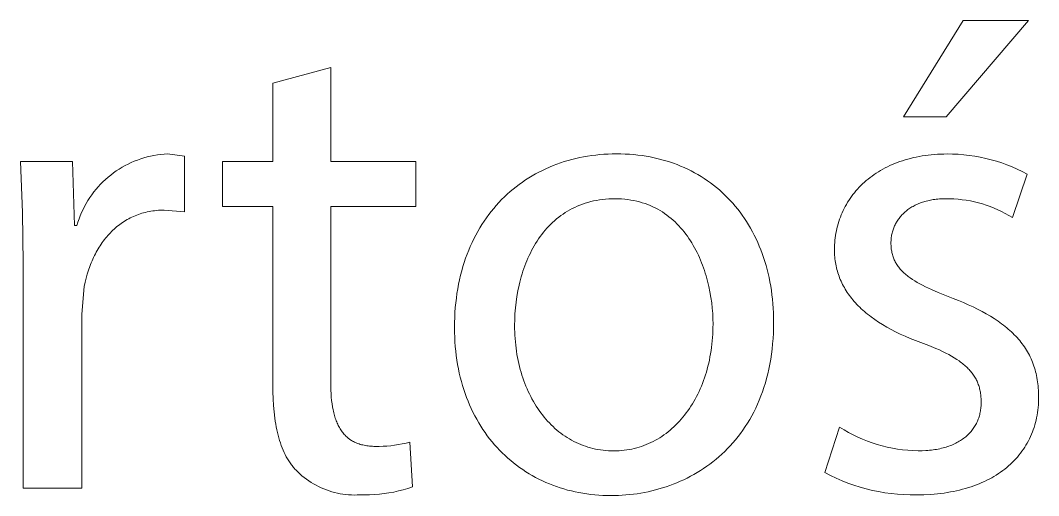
# Model space of a CAD drawing. Header units: millimetres. Extents: x -658 to 2773, y 81 to 2478.
# Drawn here: x 1888.7 to 1940.6, y 138.5 to 162.7 of the extents above; entities that cross this region are included whole.
import ezdxf

# ---------------------------------------------------------------- set-up
doc = ezdxf.new("R2010")
doc.units = ezdxf.units.MM
doc.header["$MEASUREMENT"] = 0
doc.layers.add('Domyślny', color=7, linetype='Continuous', true_color=0x000000)

msp = doc.modelspace()

# ---------------------------------------------------------------- linework, layer by layer
at = {"layer": 'Domyślny', "color": 18, "lineweight": 15, "true_color": 0x000000}
for p, q in [((1933.678, 157.767), (1936.717, 162.679)), ((1940.041, 162.679), (1935.849, 157.767)), ((1936.717, 162.679), (1940.041, 162.679)), ((1901.574, 159.492), (1904.522, 160.28)), ((1904.522, 160.28), (1904.522, 155.505)), ((1901.574, 155.505), (1901.574, 159.492)), ((1935.849, 157.767), (1933.678, 157.767)), ((1888.833, 152.913), (1888.721, 155.505)), ((1888.721, 155.505), (1891.372, 155.505)), ((1891.372, 155.505), (1891.475, 152.25)), ((1894.361, 155.444), (1894.521, 155.512)), ((1894.521, 155.512), (1894.683, 155.576)), ((1894.683, 155.576), (1894.848, 155.633)), ((1894.848, 155.633), (1895.014, 155.685)), ((1895.014, 155.685), (1895.182, 155.731)), ((1895.182, 155.731), (1895.352, 155.771)), ((1895.352, 155.771), (1895.523, 155.805)), ((1895.523, 155.805), (1895.695, 155.834)), ((1895.695, 155.834), (1895.868, 155.856)), ((1895.868, 155.856), (1896.041, 155.872)), ((1896.041, 155.872), (1896.215, 155.882)), ((1896.215, 155.882), (1897.072, 155.779)), ((1897.072, 155.779), (1897.072, 152.935)), ((1899.004, 153.209), (1899.004, 155.505)), ((1899.004, 155.505), (1901.574, 155.505)), ((1904.522, 155.505), (1908.851, 155.505)), ((1908.851, 155.505), (1908.851, 153.209)), ((1916.408, 155.493), (1916.601, 155.551)), ((1916.601, 155.551), (1916.796, 155.604)), ((1916.796, 155.604), (1916.994, 155.653)), ((1916.994, 155.653), (1917.193, 155.698)), ((1917.193, 155.698), (1917.394, 155.738)), ((1917.394, 155.738), (1917.598, 155.773)), ((1917.598, 155.773), (1917.803, 155.804)), ((1917.803, 155.804), (1918.009, 155.83)), ((1918.009, 155.83), (1918.218, 155.851)), ((1918.218, 155.851), (1918.428, 155.868)), ((1918.428, 155.868), (1918.64, 155.88)), ((1918.64, 155.88), (1918.853, 155.887)), ((1918.853, 155.887), (1919.067, 155.889)), ((1919.067, 155.889), (1919.29, 155.887)), ((1919.29, 155.887), (1919.51, 155.879)), ((1919.51, 155.879), (1919.728, 155.866)), ((1919.728, 155.866), (1919.944, 155.849)), ((1919.944, 155.849), (1920.157, 155.826)), ((1920.157, 155.826), (1920.368, 155.799)), ((1920.368, 155.799), (1920.576, 155.767)), ((1920.576, 155.767), (1920.782, 155.73)), ((1920.782, 155.73), (1920.985, 155.688)), ((1920.985, 155.688), (1921.186, 155.642)), ((1921.186, 155.642), (1921.383, 155.591)), ((1921.383, 155.591), (1921.579, 155.535)), ((1921.579, 155.535), (1921.771, 155.475)), ((1933.49, 155.496), (1933.623, 155.541)), ((1933.623, 155.541), (1933.759, 155.584)), ((1933.759, 155.584), (1933.897, 155.624)), ((1933.897, 155.624), (1934.037, 155.661)), ((1934.037, 155.661), (1934.18, 155.696)), ((1934.18, 155.696), (1934.325, 155.727)), ((1934.325, 155.727), (1934.472, 155.756)), ((1934.472, 155.756), (1934.621, 155.782)), ((1934.621, 155.782), (1934.773, 155.805)), ((1934.773, 155.805), (1934.927, 155.826)), ((1934.927, 155.826), (1935.083, 155.843)), ((1935.083, 155.843), (1935.241, 155.857)), ((1935.241, 155.857), (1935.401, 155.868)), ((1935.401, 155.868), (1935.563, 155.876)), ((1935.563, 155.876), (1935.728, 155.881)), ((1935.728, 155.881), (1935.894, 155.882)), ((1935.894, 155.882), (1936.178, 155.879)), ((1936.178, 155.879), (1936.461, 155.866)), ((1936.461, 155.866), (1936.743, 155.844)), ((1936.743, 155.844), (1937.025, 155.812)), ((1937.025, 155.812), (1937.305, 155.77)), ((1937.305, 155.77), (1937.584, 155.72)), ((1937.584, 155.72), (1937.861, 155.66)), ((1937.861, 155.66), (1938.136, 155.591)), ((1938.136, 155.591), (1938.408, 155.512)), ((1938.408, 155.512), (1938.678, 155.425)), ((1893.459, 154.918), (1893.601, 155.018)), ((1893.601, 155.018), (1893.747, 155.114)), ((1893.747, 155.114), (1893.896, 155.204)), ((1893.896, 155.204), (1894.048, 155.289)), ((1894.048, 155.289), (1894.203, 155.369)), ((1894.203, 155.369), (1894.361, 155.444)), ((1915.119, 154.961), (1915.296, 155.05)), ((1915.296, 155.05), (1915.475, 155.135)), ((1915.475, 155.135), (1915.657, 155.216)), ((1915.657, 155.216), (1915.841, 155.292)), ((1915.841, 155.292), (1916.028, 155.363)), ((1916.028, 155.363), (1916.217, 155.43)), ((1916.217, 155.43), (1916.408, 155.493)), ((1921.771, 155.475), (1921.961, 155.41)), ((1921.961, 155.41), (1922.147, 155.341)), ((1922.147, 155.341), (1922.331, 155.267)), ((1922.331, 155.267), (1922.512, 155.189)), ((1922.512, 155.189), (1922.691, 155.106)), ((1922.691, 155.106), (1922.866, 155.02)), ((1922.866, 155.02), (1923.038, 154.929)), ((1932.397, 154.977), (1932.509, 155.044)), ((1932.509, 155.044), (1932.623, 155.109)), ((1932.623, 155.109), (1932.739, 155.171)), ((1932.739, 155.171), (1932.858, 155.231)), ((1932.858, 155.231), (1932.98, 155.289)), ((1932.98, 155.289), (1933.104, 155.345)), ((1933.104, 155.345), (1933.23, 155.398)), ((1933.23, 155.398), (1933.359, 155.448)), ((1933.359, 155.448), (1933.49, 155.496)), ((1938.678, 155.425), (1938.944, 155.328)), ((1938.944, 155.328), (1939.207, 155.223)), ((1939.207, 155.223), (1939.466, 155.108)), ((1939.466, 155.108), (1939.722, 154.985)), ((1939.722, 154.985), (1939.973, 154.854)), ((1892.804, 154.345), (1892.927, 154.468)), ((1892.927, 154.468), (1893.054, 154.587)), ((1893.054, 154.587), (1893.185, 154.702)), ((1893.185, 154.702), (1893.32, 154.812)), ((1893.32, 154.812), (1893.459, 154.918)), ((1914.277, 154.451), (1914.44, 154.561)), ((1914.44, 154.561), (1914.605, 154.668)), ((1914.605, 154.668), (1914.774, 154.77)), ((1914.774, 154.77), (1914.945, 154.868)), ((1914.945, 154.868), (1915.119, 154.961)), ((1923.038, 154.929), (1923.207, 154.833)), ((1923.207, 154.833), (1923.373, 154.734)), ((1923.373, 154.734), (1923.536, 154.63)), ((1923.536, 154.63), (1923.696, 154.522)), ((1923.696, 154.522), (1923.853, 154.41)), ((1931.686, 154.446), (1931.78, 154.528)), ((1931.78, 154.528), (1931.876, 154.608)), ((1931.876, 154.608), (1931.975, 154.686)), ((1931.975, 154.686), (1932.077, 154.762)), ((1932.077, 154.762), (1932.181, 154.835)), ((1932.181, 154.835), (1932.288, 154.907)), ((1932.288, 154.907), (1932.397, 154.977)), ((1939.973, 154.854), (1939.219, 152.649)), ((1892.358, 153.81), (1892.462, 153.949)), ((1892.462, 153.949), (1892.572, 154.085)), ((1892.572, 154.085), (1892.686, 154.217)), ((1892.686, 154.217), (1892.804, 154.345)), ((1913.507, 153.834), (1913.655, 153.966)), ((1913.655, 153.966), (1913.806, 154.093)), ((1913.806, 154.093), (1913.96, 154.217)), ((1913.96, 154.217), (1914.117, 154.336)), ((1914.117, 154.336), (1914.277, 154.451)), ((1923.853, 154.41), (1924.006, 154.295)), ((1924.006, 154.295), (1924.156, 154.175)), ((1924.156, 154.175), (1924.303, 154.051)), ((1924.303, 154.051), (1924.446, 153.923)), ((1931.179, 153.914), (1931.257, 154.007)), ((1931.257, 154.007), (1931.337, 154.099)), ((1931.337, 154.099), (1931.421, 154.188)), ((1931.421, 154.188), (1931.507, 154.276)), ((1931.507, 154.276), (1931.595, 154.362)), ((1931.595, 154.362), (1931.686, 154.446)), ((1892.074, 153.371), (1892.164, 153.52)), ((1892.164, 153.52), (1892.258, 153.667)), ((1892.258, 153.667), (1892.358, 153.81)), ((1913.083, 153.415), (1913.221, 153.559)), ((1913.221, 153.559), (1913.362, 153.699)), ((1913.362, 153.699), (1913.507, 153.834)), ((1917.756, 153.457), (1917.613, 153.419)), ((1917.901, 153.491), (1917.756, 153.457)), ((1918.049, 153.52), (1917.901, 153.491)), ((1918.2, 153.546), (1918.049, 153.52)), ((1918.354, 153.567), (1918.2, 153.546)), ((1918.511, 153.583), (1918.354, 153.567)), ((1918.671, 153.595), (1918.511, 153.583)), ((1918.833, 153.602), (1918.671, 153.595)), ((1918.999, 153.604), (1918.833, 153.602)), ((1919.165, 153.602), (1918.999, 153.604)), ((1919.328, 153.594), (1919.165, 153.602)), ((1919.487, 153.581), (1919.328, 153.594)), ((1919.644, 153.564), (1919.487, 153.581)), ((1919.797, 153.541), (1919.644, 153.564)), ((1919.948, 153.514), (1919.797, 153.541)), ((1920.095, 153.482), (1919.948, 153.514)), ((1920.239, 153.446), (1920.095, 153.482)), ((1920.381, 153.405), (1920.239, 153.446)), ((1924.446, 153.923), (1924.586, 153.792)), ((1924.586, 153.792), (1924.723, 153.656)), ((1924.723, 153.656), (1924.856, 153.517)), ((1924.856, 153.517), (1924.986, 153.374)), ((1930.831, 153.423), (1930.895, 153.524)), ((1930.895, 153.524), (1930.962, 153.624)), ((1930.962, 153.624), (1931.031, 153.722)), ((1931.031, 153.722), (1931.104, 153.819)), ((1931.104, 153.819), (1931.179, 153.914)), ((1934.639, 153.429), (1934.575, 153.407)), ((1934.704, 153.45), (1934.639, 153.429)), ((1934.77, 153.47), (1934.704, 153.45)), ((1934.838, 153.489), (1934.77, 153.47)), ((1934.907, 153.506), (1934.838, 153.489)), ((1934.977, 153.522), (1934.907, 153.506)), ((1935.048, 153.537), (1934.977, 153.522)), ((1935.121, 153.55), (1935.048, 153.537)), ((1935.194, 153.562), (1935.121, 153.55)), ((1935.269, 153.573), (1935.194, 153.562)), ((1935.345, 153.583), (1935.269, 153.573)), ((1935.423, 153.591), (1935.345, 153.583)), ((1935.501, 153.597), (1935.423, 153.591)), ((1935.58, 153.602), (1935.501, 153.597)), ((1935.661, 153.606), (1935.58, 153.602)), ((1935.743, 153.608), (1935.661, 153.606)), ((1935.826, 153.609), (1935.743, 153.608)), ((1936.036, 153.607), (1935.826, 153.609)), ((1936.246, 153.597), (1936.036, 153.607)), ((1936.456, 153.581), (1936.246, 153.597)), ((1936.664, 153.558), (1936.456, 153.581)), ((1936.872, 153.528), (1936.664, 153.558)), ((1937.079, 153.491), (1936.872, 153.528)), ((1937.285, 153.448), (1937.079, 153.491)), ((1937.489, 153.397), (1937.285, 153.448)), ((1888.859, 150.319), (1888.833, 152.913)), ((1891.838, 152.904), (1891.911, 153.063)), ((1891.911, 153.063), (1891.99, 153.218)), ((1891.99, 153.218), (1892.074, 153.371)), ((1895.087, 152.913), (1894.997, 152.889)), ((1895.178, 152.934), (1895.087, 152.913)), ((1895.27, 152.953), (1895.178, 152.934)), ((1895.364, 152.97), (1895.27, 152.953)), ((1895.458, 152.985), (1895.364, 152.97)), ((1895.553, 152.997), (1895.458, 152.985)), ((1895.649, 153.008), (1895.553, 152.997)), ((1895.746, 153.016), (1895.649, 153.008)), ((1895.845, 153.022), (1895.746, 153.016)), ((1895.944, 153.025), (1895.845, 153.022)), ((1896.044, 153.026), (1895.944, 153.025)), ((1897.072, 152.935), (1896.044, 153.026)), ((1901.574, 153.209), (1899.004, 153.209)), ((1901.574, 144.139), (1901.574, 153.209)), ((1908.851, 153.209), (1904.522, 153.209)), ((1904.522, 153.209), (1904.522, 144.242)), ((1912.567, 152.799), (1912.691, 152.959)), ((1912.691, 152.959), (1912.818, 153.115)), ((1912.818, 153.115), (1912.949, 153.267)), ((1912.949, 153.267), (1913.083, 153.415)), ((1916.576, 152.972), (1916.458, 152.9)), ((1916.696, 153.041), (1916.576, 152.972)), ((1916.818, 153.106), (1916.696, 153.041)), ((1916.944, 153.168), (1916.818, 153.106)), ((1917.072, 153.226), (1916.944, 153.168)), ((1917.203, 153.28), (1917.072, 153.226)), ((1917.337, 153.33), (1917.203, 153.28)), ((1917.474, 153.376), (1917.337, 153.33)), ((1917.613, 153.419), (1917.474, 153.376)), ((1920.519, 153.36), (1920.381, 153.405)), ((1920.654, 153.31), (1920.519, 153.36)), ((1920.786, 153.257), (1920.654, 153.31)), ((1920.915, 153.199), (1920.786, 153.257)), ((1921.042, 153.138), (1920.915, 153.199)), ((1921.165, 153.073), (1921.042, 153.138)), ((1921.286, 153.004), (1921.165, 153.073)), ((1921.403, 152.931), (1921.286, 153.004)), ((1921.518, 152.855), (1921.403, 152.931)), ((1924.986, 153.374), (1925.112, 153.228)), ((1925.112, 153.228), (1925.235, 153.078)), ((1925.235, 153.078), (1925.354, 152.924)), ((1925.354, 152.924), (1925.469, 152.767)), ((1930.553, 152.894), (1930.603, 153.003)), ((1930.603, 153.003), (1930.656, 153.11)), ((1930.656, 153.11), (1930.711, 153.216)), ((1930.711, 153.216), (1930.77, 153.32)), ((1930.77, 153.32), (1930.831, 153.423)), ((1933.764, 152.942), (1933.72, 152.903)), ((1933.809, 152.98), (1933.764, 152.942)), ((1933.855, 153.017), (1933.809, 152.98)), ((1933.903, 153.053), (1933.855, 153.017)), ((1933.952, 153.088), (1933.903, 153.053)), ((1934.002, 153.123), (1933.952, 153.088)), ((1934.054, 153.156), (1934.002, 153.123)), ((1934.107, 153.188), (1934.054, 153.156)), ((1934.161, 153.219), (1934.107, 153.188)), ((1934.216, 153.249), (1934.161, 153.219)), ((1934.273, 153.278), (1934.216, 153.249)), ((1934.331, 153.306), (1934.273, 153.278)), ((1934.39, 153.333), (1934.331, 153.306)), ((1934.45, 153.359), (1934.39, 153.333)), ((1934.512, 153.384), (1934.45, 153.359)), ((1934.575, 153.407), (1934.512, 153.384)), ((1937.691, 153.34), (1937.489, 153.397)), ((1937.891, 153.276), (1937.691, 153.34)), ((1938.089, 153.206), (1937.891, 153.276)), ((1938.285, 153.129), (1938.089, 153.206)), ((1938.478, 153.045), (1938.285, 153.129)), ((1938.668, 152.956), (1938.478, 153.045)), ((1938.855, 152.86), (1938.668, 152.956)), ((1891.6, 152.25), (1891.651, 152.416)), ((1891.651, 152.416), (1891.708, 152.581)), ((1891.708, 152.581), (1891.77, 152.744)), ((1891.77, 152.744), (1891.838, 152.904)), ((1893.928, 152.4), (1893.854, 152.349)), ((1894.003, 152.449), (1893.928, 152.4)), ((1894.08, 152.497), (1894.003, 152.449)), ((1894.158, 152.542), (1894.08, 152.497)), ((1894.237, 152.586), (1894.158, 152.542)), ((1894.317, 152.627), (1894.237, 152.586)), ((1894.398, 152.667), (1894.317, 152.627)), ((1894.48, 152.705), (1894.398, 152.667)), ((1894.564, 152.741), (1894.48, 152.705)), ((1894.648, 152.775), (1894.564, 152.741)), ((1894.734, 152.806), (1894.648, 152.775)), ((1894.821, 152.836), (1894.734, 152.806)), ((1894.908, 152.864), (1894.821, 152.836)), ((1894.997, 152.889), (1894.908, 152.864)), ((1912.218, 152.295), (1912.331, 152.467)), ((1912.331, 152.467), (1912.447, 152.635)), ((1912.447, 152.635), (1912.567, 152.799)), ((1915.813, 152.397), (1915.715, 152.303)), ((1915.914, 152.489), (1915.813, 152.397)), ((1916.017, 152.577), (1915.914, 152.489)), ((1916.124, 152.663), (1916.017, 152.577)), ((1916.232, 152.745), (1916.124, 152.663)), ((1916.344, 152.824), (1916.232, 152.745)), ((1916.458, 152.9), (1916.344, 152.824)), ((1921.629, 152.775), (1921.518, 152.855)), ((1921.738, 152.692), (1921.629, 152.775)), ((1921.845, 152.606), (1921.738, 152.692)), ((1921.948, 152.516), (1921.845, 152.606)), ((1922.048, 152.424), (1921.948, 152.516)), ((1922.146, 152.328), (1922.048, 152.424)), ((1925.469, 152.767), (1925.581, 152.606)), ((1925.581, 152.606), (1925.689, 152.442)), ((1925.689, 152.442), (1925.793, 152.274)), ((1930.347, 152.332), (1930.383, 152.447)), ((1930.383, 152.447), (1930.421, 152.561)), ((1930.421, 152.561), (1930.462, 152.673)), ((1930.462, 152.673), (1930.506, 152.784)), ((1930.506, 152.784), (1930.553, 152.894)), ((1933.326, 152.422), (1933.298, 152.374)), ((1933.355, 152.47), (1933.326, 152.422)), ((1933.386, 152.516), (1933.355, 152.47)), ((1933.417, 152.562), (1933.386, 152.516)), ((1933.451, 152.608), (1933.417, 152.562)), ((1933.485, 152.652), (1933.451, 152.608)), ((1933.521, 152.696), (1933.485, 152.652)), ((1933.558, 152.739), (1933.521, 152.696)), ((1933.597, 152.781), (1933.558, 152.739)), ((1933.637, 152.823), (1933.597, 152.781)), ((1933.678, 152.863), (1933.637, 152.823)), ((1933.72, 152.903), (1933.678, 152.863)), ((1939.039, 152.757), (1938.855, 152.86)), ((1939.219, 152.649), (1939.039, 152.757)), ((1891.475, 152.25), (1891.6, 152.25)), ((1893.304, 151.876), (1893.24, 151.809)), ((1893.368, 151.941), (1893.304, 151.876)), ((1893.434, 152.005), (1893.368, 151.941)), ((1893.501, 152.066), (1893.434, 152.005)), ((1893.569, 152.126), (1893.501, 152.066)), ((1893.638, 152.185), (1893.569, 152.126)), ((1893.709, 152.241), (1893.638, 152.185)), ((1893.781, 152.296), (1893.709, 152.241)), ((1893.854, 152.349), (1893.781, 152.296)), ((1911.904, 151.756), (1912.005, 151.939)), ((1912.005, 151.939), (1912.11, 152.119)), ((1912.11, 152.119), (1912.218, 152.295)), ((1915.35, 151.897), (1915.265, 151.789)), ((1915.437, 152.002), (1915.35, 151.897)), ((1915.527, 152.105), (1915.437, 152.002)), ((1915.62, 152.205), (1915.527, 152.105)), ((1915.715, 152.303), (1915.62, 152.205)), ((1922.241, 152.23), (1922.146, 152.328)), ((1922.333, 152.129), (1922.241, 152.23)), ((1922.423, 152.026), (1922.333, 152.129)), ((1922.51, 151.919), (1922.423, 152.026)), ((1922.594, 151.811), (1922.51, 151.919)), ((1925.793, 152.274), (1925.893, 152.103)), ((1925.893, 152.103), (1925.99, 151.929)), ((1925.99, 151.929), (1926.082, 151.751)), ((1930.236, 151.862), (1930.26, 151.981)), ((1930.26, 151.981), (1930.286, 152.099)), ((1930.286, 152.099), (1930.315, 152.216)), ((1930.315, 152.216), (1930.347, 152.332)), ((1933.111, 151.914), (1933.098, 151.86)), ((1933.126, 151.967), (1933.111, 151.914)), ((1933.143, 152.02), (1933.126, 151.967)), ((1933.161, 152.072), (1933.143, 152.02)), ((1933.18, 152.124), (1933.161, 152.072)), ((1933.201, 152.175), (1933.18, 152.124)), ((1933.223, 152.226), (1933.201, 152.175)), ((1933.247, 152.276), (1933.223, 152.226)), ((1933.272, 152.325), (1933.247, 152.276)), ((1933.298, 152.374), (1933.272, 152.325)), ((1892.888, 151.375), (1892.834, 151.298)), ((1892.944, 151.451), (1892.888, 151.375)), ((1893.001, 151.526), (1892.944, 151.451)), ((1893.059, 151.599), (1893.001, 151.526)), ((1893.118, 151.671), (1893.059, 151.599)), ((1893.179, 151.741), (1893.118, 151.671)), ((1893.24, 151.809), (1893.179, 151.741)), ((1911.626, 151.182), (1911.715, 151.377)), ((1911.715, 151.377), (1911.807, 151.568)), ((1911.807, 151.568), (1911.904, 151.756)), ((1915.026, 151.45), (1914.952, 151.333)), ((1915.103, 151.565), (1915.026, 151.45)), ((1915.183, 151.678), (1915.103, 151.565)), ((1915.265, 151.789), (1915.183, 151.678)), ((1922.675, 151.7), (1922.594, 151.811)), ((1922.754, 151.586), (1922.675, 151.7)), ((1922.83, 151.471), (1922.754, 151.586)), ((1922.904, 151.354), (1922.83, 151.471)), ((1926.082, 151.751), (1926.171, 151.57)), ((1926.171, 151.57), (1926.256, 151.386)), ((1926.256, 151.386), (1926.337, 151.198)), ((1930.166, 151.254), (1930.174, 151.377)), ((1930.174, 151.377), (1930.185, 151.5)), ((1930.185, 151.5), (1930.199, 151.621)), ((1930.199, 151.621), (1930.216, 151.742)), ((1930.216, 151.742), (1930.236, 151.862)), ((1933.041, 151.472), (1933.039, 151.416)), ((1933.039, 151.416), (1933.039, 151.358)), ((1933.039, 151.358), (1933.039, 151.294)), ((1933.045, 151.529), (1933.041, 151.472)), ((1933.05, 151.585), (1933.045, 151.529)), ((1933.057, 151.641), (1933.05, 151.585)), ((1933.065, 151.696), (1933.057, 151.641)), ((1933.074, 151.752), (1933.065, 151.696)), ((1933.085, 151.806), (1933.074, 151.752)), ((1933.098, 151.86), (1933.085, 151.806)), ((1892.584, 150.887), (1892.538, 150.801)), ((1892.632, 150.972), (1892.584, 150.887)), ((1892.68, 151.056), (1892.632, 150.972)), ((1892.73, 151.138), (1892.68, 151.056)), ((1892.782, 151.218), (1892.73, 151.138)), ((1892.834, 151.298), (1892.782, 151.218)), ((1911.462, 150.781), (1911.542, 150.983)), ((1911.542, 150.983), (1911.626, 151.182)), ((1914.681, 150.842), (1914.619, 150.715)), ((1914.745, 150.968), (1914.681, 150.842)), ((1914.811, 151.091), (1914.745, 150.968)), ((1914.88, 151.213), (1914.811, 151.091)), ((1914.952, 151.333), (1914.88, 151.213)), ((1922.974, 151.234), (1922.904, 151.354)), ((1923.043, 151.113), (1922.974, 151.234)), ((1923.109, 150.99), (1923.043, 151.113)), ((1923.172, 150.865), (1923.109, 150.99)), ((1923.233, 150.739), (1923.172, 150.865)), ((1926.337, 151.198), (1926.413, 151.008)), ((1926.413, 151.008), (1926.486, 150.814)), ((1930.16, 151.004), (1930.161, 151.129)), ((1930.161, 150.911), (1930.16, 151.004)), ((1930.161, 151.129), (1930.166, 151.254)), ((1930.164, 150.819), (1930.161, 150.911)), ((1933.039, 151.294), (1933.041, 151.231)), ((1933.041, 151.231), (1933.045, 151.169)), ((1933.045, 151.169), (1933.05, 151.108)), ((1933.05, 151.108), (1933.057, 151.048)), ((1933.057, 151.048), (1933.065, 150.989)), ((1933.065, 150.989), (1933.075, 150.931)), ((1933.075, 150.931), (1933.086, 150.874)), ((1933.086, 150.874), (1933.099, 150.818)), ((1888.859, 138.884), (1888.859, 150.319)), ((1892.33, 150.349), (1892.292, 150.255)), ((1892.369, 150.442), (1892.33, 150.349)), ((1892.409, 150.534), (1892.369, 150.442)), ((1892.451, 150.624), (1892.409, 150.534)), ((1892.494, 150.713), (1892.451, 150.624)), ((1892.538, 150.801), (1892.494, 150.713)), ((1911.249, 150.151), (1911.316, 150.364)), ((1911.316, 150.364), (1911.387, 150.574)), ((1911.387, 150.574), (1911.462, 150.781)), ((1914.45, 150.322), (1914.399, 150.188)), ((1914.504, 150.455), (1914.45, 150.322)), ((1914.561, 150.586), (1914.504, 150.455)), ((1914.619, 150.715), (1914.561, 150.586)), ((1923.291, 150.611), (1923.233, 150.739)), ((1923.346, 150.482), (1923.291, 150.611)), ((1923.4, 150.351), (1923.346, 150.482)), ((1923.45, 150.22), (1923.4, 150.351)), ((1926.486, 150.814), (1926.555, 150.618)), ((1926.555, 150.618), (1926.619, 150.418)), ((1926.619, 150.418), (1926.679, 150.216)), ((1930.169, 150.727), (1930.164, 150.819)), ((1930.176, 150.636), (1930.169, 150.727)), ((1930.186, 150.545), (1930.176, 150.636)), ((1930.197, 150.454), (1930.186, 150.545)), ((1930.21, 150.364), (1930.197, 150.454)), ((1930.226, 150.275), (1930.21, 150.364)), ((1933.099, 150.818), (1933.113, 150.763)), ((1933.113, 150.763), (1933.128, 150.709)), ((1933.128, 150.709), (1933.146, 150.655)), ((1933.146, 150.655), (1933.164, 150.603)), ((1933.164, 150.603), (1933.184, 150.551)), ((1933.184, 150.551), (1933.206, 150.5)), ((1933.206, 150.5), (1933.229, 150.45)), ((1933.229, 150.45), (1933.254, 150.401)), ((1933.254, 150.401), (1933.28, 150.352)), ((1933.28, 150.352), (1933.308, 150.304)), ((1892.189, 149.965), (1892.127, 149.766)), ((1892.256, 150.16), (1892.189, 149.965)), ((1892.292, 150.255), (1892.256, 150.16)), ((1911.13, 149.712), (1911.187, 149.933)), ((1911.187, 149.933), (1911.249, 150.151)), ((1914.304, 149.916), (1914.26, 149.778)), ((1914.35, 150.053), (1914.304, 149.916)), ((1914.399, 150.188), (1914.35, 150.053)), ((1923.499, 150.087), (1923.45, 150.22)), ((1923.545, 149.954), (1923.499, 150.087)), ((1923.588, 149.819), (1923.545, 149.954)), ((1923.629, 149.684), (1923.588, 149.819)), ((1926.679, 150.216), (1926.735, 150.01)), ((1926.735, 150.01), (1926.787, 149.802)), ((1926.787, 149.802), (1926.834, 149.591)), ((1930.244, 150.186), (1930.226, 150.275)), ((1930.263, 150.098), (1930.244, 150.186)), ((1930.285, 150.01), (1930.263, 150.098)), ((1930.309, 149.923), (1930.285, 150.01)), ((1930.335, 149.836), (1930.309, 149.923)), ((1930.363, 149.75), (1930.335, 149.836)), ((1933.308, 150.304), (1933.338, 150.257)), ((1933.338, 150.257), (1933.368, 150.211)), ((1933.368, 150.211), (1933.401, 150.165)), ((1933.401, 150.165), (1933.435, 150.12)), ((1933.435, 150.12), (1933.47, 150.075)), ((1933.47, 150.075), (1933.508, 150.031)), ((1933.508, 150.031), (1933.546, 149.988)), ((1933.546, 149.988), (1933.586, 149.945)), ((1933.586, 149.945), (1933.628, 149.902)), ((1933.628, 149.902), (1933.672, 149.861)), ((1933.672, 149.861), (1933.716, 149.819)), ((1933.716, 149.819), (1933.763, 149.778)), ((1892.021, 149.354), (1891.977, 149.142)), ((1892.071, 149.562), (1892.021, 149.354)), ((1892.127, 149.766), (1892.071, 149.562)), ((1911.029, 149.259), (1911.077, 149.488)), ((1911.077, 149.488), (1911.13, 149.712)), ((1914.143, 149.357), (1914.109, 149.214)), ((1914.179, 149.498), (1914.143, 149.357)), ((1914.218, 149.639), (1914.179, 149.498)), ((1914.26, 149.778), (1914.218, 149.639)), ((1923.704, 149.412), (1923.629, 149.684)), ((1923.77, 149.137), (1923.704, 149.412)), ((1926.834, 149.591), (1926.877, 149.377)), ((1926.877, 149.377), (1926.916, 149.16)), ((1930.394, 149.665), (1930.363, 149.75)), ((1930.426, 149.58), (1930.394, 149.665)), ((1930.461, 149.495), (1930.426, 149.58)), ((1930.497, 149.412), (1930.461, 149.495)), ((1930.536, 149.329), (1930.497, 149.412)), ((1930.577, 149.246), (1930.536, 149.329)), ((1933.763, 149.778), (1933.811, 149.738)), ((1933.811, 149.738), (1933.861, 149.698)), ((1933.861, 149.698), (1933.912, 149.658)), ((1933.912, 149.658), (1933.965, 149.619)), ((1933.965, 149.619), (1934.019, 149.58)), ((1934.019, 149.58), (1934.133, 149.503)), ((1934.133, 149.503), (1934.253, 149.427)), ((1934.253, 149.427), (1934.379, 149.352)), ((1934.379, 149.352), (1934.512, 149.277)), ((1891.977, 149.142), (1891.852, 147.737)), ((1910.914, 148.553), (1910.947, 148.792)), ((1910.947, 148.792), (1910.986, 149.028)), ((1910.986, 149.028), (1911.029, 149.259)), ((1914.048, 148.927), (1913.997, 148.636)), ((1914.109, 149.214), (1914.048, 148.927)), ((1923.826, 148.862), (1923.77, 149.137)), ((1923.874, 148.586), (1923.826, 148.862)), ((1926.916, 149.16), (1926.951, 148.941)), ((1926.951, 148.941), (1926.98, 148.719)), ((1930.62, 149.164), (1930.577, 149.246)), ((1930.665, 149.083), (1930.62, 149.164)), ((1930.713, 149.002), (1930.665, 149.083)), ((1930.762, 148.922), (1930.713, 149.002)), ((1930.814, 148.842), (1930.762, 148.922)), ((1930.868, 148.763), (1930.814, 148.842)), ((1930.924, 148.685), (1930.868, 148.763)), ((1934.512, 149.277), (1934.652, 149.204)), ((1934.652, 149.204), (1934.798, 149.13)), ((1934.798, 149.13), (1935.109, 148.984)), ((1935.109, 148.984), (1935.447, 148.838)), ((1935.447, 148.838), (1936.203, 148.537)), ((1910.862, 148.065), (1910.885, 148.311)), ((1910.885, 148.311), (1910.914, 148.553)), ((1913.955, 148.344), (1913.922, 148.049)), ((1913.997, 148.636), (1913.955, 148.344)), ((1923.912, 148.311), (1923.874, 148.586)), ((1923.942, 148.037), (1923.912, 148.311)), ((1926.98, 148.719), (1927.006, 148.494)), ((1927.006, 148.494), (1927.027, 148.267)), ((1927.027, 148.267), (1927.043, 148.037)), ((1930.982, 148.608), (1930.924, 148.685)), ((1931.042, 148.531), (1930.982, 148.608)), ((1931.105, 148.455), (1931.042, 148.531)), ((1931.17, 148.379), (1931.105, 148.455)), ((1931.236, 148.304), (1931.17, 148.379)), ((1931.306, 148.23), (1931.236, 148.304)), ((1936.203, 148.537), (1936.469, 148.432)), ((1936.469, 148.432), (1936.726, 148.325)), ((1936.726, 148.325), (1936.975, 148.216)), ((1891.852, 147.737), (1891.852, 138.884)), ((1910.83, 147.563), (1910.843, 147.816)), ((1910.843, 147.816), (1910.862, 148.065)), ((1913.899, 147.753), (1913.886, 147.457)), ((1913.922, 148.049), (1913.899, 147.753)), ((1923.963, 147.765), (1923.942, 148.037)), ((1923.975, 147.496), (1923.963, 147.765)), ((1927.043, 148.037), (1927.055, 147.805)), ((1927.055, 147.805), (1927.062, 147.57)), ((1931.377, 148.156), (1931.306, 148.23)), ((1931.45, 148.083), (1931.377, 148.156)), ((1931.526, 148.011), (1931.45, 148.083)), ((1931.604, 147.94), (1931.526, 148.011)), ((1931.684, 147.869), (1931.604, 147.94)), ((1931.766, 147.799), (1931.684, 147.869)), ((1931.851, 147.73), (1931.766, 147.799)), ((1931.938, 147.661), (1931.851, 147.73)), ((1936.975, 148.216), (1937.216, 148.104)), ((1937.216, 148.104), (1937.449, 147.99)), ((1937.449, 147.99), (1937.674, 147.874)), ((1937.674, 147.874), (1937.89, 147.755)), ((1937.89, 147.755), (1938.097, 147.633)), ((1910.819, 147.047), (1910.822, 147.307)), ((1910.822, 147.307), (1910.83, 147.563)), ((1913.886, 147.457), (1913.881, 147.161)), ((1923.98, 147.23), (1923.975, 147.496)), ((1923.978, 147.055), (1923.98, 147.23)), ((1927.064, 147.333), (1927.061, 147.047)), ((1927.062, 147.57), (1927.064, 147.333)), ((1932.027, 147.593), (1931.938, 147.661)), ((1932.212, 147.46), (1932.027, 147.593)), ((1932.405, 147.329), (1932.212, 147.46)), ((1932.608, 147.202), (1932.405, 147.329)), ((1938.097, 147.633), (1938.297, 147.508)), ((1938.297, 147.508), (1938.488, 147.38)), ((1938.488, 147.38), (1938.671, 147.248)), ((1938.671, 147.248), (1938.759, 147.181)), ((1910.822, 146.803), (1910.819, 147.047)), ((1910.83, 146.561), (1910.822, 146.803)), ((1913.881, 147.161), (1913.883, 146.992)), ((1913.883, 146.992), (1913.887, 146.823)), ((1913.887, 146.823), (1913.895, 146.657)), ((1923.954, 146.54), (1923.965, 146.71)), ((1923.965, 146.71), (1923.973, 146.882)), ((1923.973, 146.882), (1923.978, 147.055)), ((1927.052, 146.767), (1927.036, 146.491)), ((1927.061, 147.047), (1927.052, 146.767)), ((1932.82, 147.078), (1932.608, 147.202)), ((1933.041, 146.956), (1932.82, 147.078)), ((1933.271, 146.838), (1933.041, 146.956)), ((1933.51, 146.724), (1933.271, 146.838)), ((1933.758, 146.612), (1933.51, 146.724)), ((1938.759, 147.181), (1938.845, 147.114)), ((1938.845, 147.114), (1938.929, 147.045)), ((1938.929, 147.045), (1939.011, 146.976)), ((1939.011, 146.976), (1939.091, 146.905)), ((1939.091, 146.905), (1939.169, 146.834)), ((1939.169, 146.834), (1939.244, 146.762)), ((1939.244, 146.762), (1939.318, 146.688)), ((1910.842, 146.323), (1910.83, 146.561)), ((1910.86, 146.087), (1910.842, 146.323)), ((1913.895, 146.657), (1913.905, 146.491)), ((1913.905, 146.491), (1913.919, 146.327)), ((1913.919, 146.327), (1913.935, 146.164)), ((1923.904, 146.04), (1923.924, 146.205)), ((1923.924, 146.205), (1923.941, 146.372)), ((1923.941, 146.372), (1923.954, 146.54)), ((1927.015, 146.221), (1926.988, 145.955)), ((1927.036, 146.491), (1927.015, 146.221)), ((1934.015, 146.504), (1933.758, 146.612)), ((1934.282, 146.399), (1934.015, 146.504)), ((1934.558, 146.298), (1934.282, 146.399)), ((1934.96, 146.144), (1934.558, 146.298)), ((1939.318, 146.688), (1939.389, 146.614)), ((1939.389, 146.614), (1939.459, 146.539)), ((1939.459, 146.539), (1939.526, 146.463)), ((1939.526, 146.463), (1939.591, 146.386)), ((1939.591, 146.386), (1939.654, 146.308)), ((1939.654, 146.308), (1939.715, 146.228)), ((1939.715, 146.228), (1939.774, 146.148)), ((1910.882, 145.854), (1910.86, 146.087)), ((1910.909, 145.625), (1910.882, 145.854)), ((1913.935, 146.164), (1913.954, 146.003)), ((1913.954, 146.003), (1913.977, 145.844)), ((1913.977, 145.844), (1914.002, 145.686)), ((1914.002, 145.686), (1914.029, 145.53)), ((1923.826, 145.556), (1923.855, 145.716)), ((1923.855, 145.716), (1923.881, 145.877)), ((1923.881, 145.877), (1923.904, 146.04)), ((1926.955, 145.695), (1926.917, 145.439)), ((1926.988, 145.955), (1926.955, 145.695)), ((1935.33, 145.99), (1934.96, 146.144)), ((1935.503, 145.912), (1935.33, 145.99)), ((1935.669, 145.834), (1935.503, 145.912)), ((1935.827, 145.756), (1935.669, 145.834)), ((1935.978, 145.677), (1935.827, 145.756)), ((1936.121, 145.597), (1935.978, 145.677)), ((1939.774, 146.148), (1939.83, 146.067)), ((1939.83, 146.067), (1939.885, 145.984)), ((1939.885, 145.984), (1939.937, 145.901)), ((1939.937, 145.901), (1939.988, 145.816)), ((1939.988, 145.816), (1940.036, 145.73)), ((1940.036, 145.73), (1940.082, 145.643)), ((1910.941, 145.398), (1910.909, 145.625)), ((1910.977, 145.175), (1910.941, 145.398)), ((1911.019, 144.954), (1910.977, 145.175)), ((1914.029, 145.53), (1914.06, 145.376)), ((1914.06, 145.376), (1914.093, 145.223)), ((1914.093, 145.223), (1914.13, 145.072)), ((1923.723, 145.089), (1923.76, 145.243)), ((1923.76, 145.243), (1923.795, 145.399)), ((1923.795, 145.399), (1923.826, 145.556)), ((1926.873, 145.189), (1926.824, 144.943)), ((1926.917, 145.439), (1926.873, 145.189)), ((1936.258, 145.516), (1936.121, 145.597)), ((1936.387, 145.434), (1936.258, 145.516)), ((1936.509, 145.351), (1936.387, 145.434)), ((1936.568, 145.309), (1936.509, 145.351)), ((1936.624, 145.266), (1936.568, 145.309)), ((1936.679, 145.224), (1936.624, 145.266)), ((1936.733, 145.181), (1936.679, 145.224)), ((1936.785, 145.137), (1936.733, 145.181)), ((1936.835, 145.093), (1936.785, 145.137)), ((1940.082, 145.643), (1940.126, 145.555)), ((1940.126, 145.555), (1940.167, 145.466)), ((1940.167, 145.466), (1940.207, 145.375)), ((1940.207, 145.375), (1940.245, 145.284)), ((1940.245, 145.284), (1940.28, 145.191)), ((1940.28, 145.191), (1940.313, 145.096)), ((1911.064, 144.737), (1911.019, 144.954)), ((1911.115, 144.523), (1911.064, 144.737)), ((1914.13, 145.072), (1914.168, 144.923)), ((1914.168, 144.923), (1914.21, 144.776)), ((1914.21, 144.776), (1914.254, 144.631)), ((1914.254, 144.631), (1914.301, 144.488)), ((1923.548, 144.495), (1923.595, 144.641)), ((1923.595, 144.641), (1923.641, 144.788)), ((1923.641, 144.788), (1923.683, 144.938)), ((1923.683, 144.938), (1923.723, 145.089)), ((1926.769, 144.702), (1926.709, 144.467)), ((1926.824, 144.943), (1926.769, 144.702)), ((1936.883, 145.049), (1936.835, 145.093)), ((1936.93, 145.004), (1936.883, 145.049)), ((1936.975, 144.959), (1936.93, 145.004)), ((1937.018, 144.913), (1936.975, 144.959)), ((1937.06, 144.867), (1937.018, 144.913)), ((1937.1, 144.82), (1937.06, 144.867)), ((1937.139, 144.773), (1937.1, 144.82)), ((1937.176, 144.725), (1937.139, 144.773)), ((1937.212, 144.677), (1937.176, 144.725)), ((1937.246, 144.628), (1937.212, 144.677)), ((1937.278, 144.579), (1937.246, 144.628)), ((1940.313, 145.096), (1940.344, 145.001)), ((1940.344, 145.001), (1940.373, 144.904)), ((1940.373, 144.904), (1940.4, 144.806)), ((1940.4, 144.806), (1940.425, 144.707)), ((1940.425, 144.707), (1940.448, 144.606)), ((1901.578, 143.778), (1901.574, 144.139)), ((1904.522, 144.242), (1904.523, 144.051)), ((1911.17, 144.312), (1911.115, 144.523)), ((1911.229, 144.104), (1911.17, 144.312)), ((1911.292, 143.899), (1911.229, 144.104)), ((1914.301, 144.488), (1914.35, 144.347)), ((1914.35, 144.347), (1914.402, 144.208)), ((1914.402, 144.208), (1914.456, 144.071)), ((1923.388, 144.073), (1923.444, 144.211)), ((1923.444, 144.211), (1923.497, 144.352)), ((1923.497, 144.352), (1923.548, 144.495)), ((1926.644, 144.236), (1926.574, 144.01)), ((1926.709, 144.467), (1926.644, 144.236)), ((1937.309, 144.529), (1937.278, 144.579)), ((1937.339, 144.478), (1937.309, 144.529)), ((1937.367, 144.427), (1937.339, 144.478)), ((1937.393, 144.375), (1937.367, 144.427)), ((1937.418, 144.323), (1937.393, 144.375)), ((1937.442, 144.27), (1937.418, 144.323)), ((1937.464, 144.216), (1937.442, 144.27)), ((1937.485, 144.161), (1937.464, 144.216)), ((1937.504, 144.106), (1937.485, 144.161)), ((1937.522, 144.05), (1937.504, 144.106)), ((1940.448, 144.606), (1940.468, 144.504)), ((1940.468, 144.504), (1940.486, 144.4)), ((1940.486, 144.4), (1940.503, 144.296)), ((1940.503, 144.296), (1940.517, 144.189)), ((1940.517, 144.189), (1940.528, 144.082)), ((1901.59, 143.428), (1901.578, 143.778)), ((1904.523, 144.051), (1904.529, 143.866)), ((1904.529, 143.866), (1904.538, 143.687)), ((1904.538, 143.687), (1904.55, 143.512)), ((1911.36, 143.698), (1911.292, 143.899)), ((1911.432, 143.5), (1911.36, 143.698)), ((1914.456, 144.071), (1914.513, 143.936)), ((1914.513, 143.936), (1914.572, 143.803)), ((1914.572, 143.803), (1914.634, 143.673)), ((1914.634, 143.673), (1914.698, 143.544)), ((1923.141, 143.541), (1923.206, 143.67)), ((1923.206, 143.67), (1923.27, 143.802)), ((1923.27, 143.802), (1923.33, 143.936)), ((1923.33, 143.936), (1923.388, 144.073)), ((1926.499, 143.788), (1926.42, 143.572)), ((1926.574, 144.01), (1926.499, 143.788)), ((1937.538, 143.993), (1937.522, 144.05)), ((1937.553, 143.936), (1937.538, 143.993)), ((1937.567, 143.877), (1937.553, 143.936)), ((1937.579, 143.818), (1937.567, 143.877)), ((1937.59, 143.758), (1937.579, 143.818)), ((1937.6, 143.697), (1937.59, 143.758)), ((1937.608, 143.636), (1937.6, 143.697)), ((1937.615, 143.573), (1937.608, 143.636)), ((1940.528, 144.082), (1940.538, 143.973)), ((1940.538, 143.973), (1940.546, 143.862)), ((1940.546, 143.862), (1940.551, 143.75)), ((1940.551, 143.75), (1940.554, 143.637)), ((1940.554, 143.637), (1940.555, 143.522)), ((1901.609, 143.09), (1901.59, 143.428)), ((1901.637, 142.763), (1901.609, 143.09)), ((1904.55, 143.512), (1904.567, 143.343)), ((1904.567, 143.343), (1904.587, 143.18)), ((1904.587, 143.18), (1904.612, 143.021)), ((1911.509, 143.305), (1911.432, 143.5)), ((1911.589, 143.114), (1911.509, 143.305)), ((1911.674, 142.926), (1911.589, 143.114)), ((1914.698, 143.544), (1914.765, 143.419)), ((1914.765, 143.419), (1914.834, 143.295)), ((1914.834, 143.295), (1914.905, 143.174)), ((1914.905, 143.174), (1914.979, 143.055)), ((1922.856, 143.049), (1922.93, 143.168)), ((1922.93, 143.168), (1923.003, 143.29)), ((1923.003, 143.29), (1923.073, 143.414)), ((1923.073, 143.414), (1923.141, 143.541)), ((1926.247, 143.153), (1926.153, 142.951)), ((1926.336, 143.36), (1926.247, 143.153)), ((1926.42, 143.572), (1926.336, 143.36)), ((1937.621, 143.51), (1937.615, 143.573)), ((1937.625, 143.446), (1937.621, 143.51)), ((1937.624, 143.057), (1937.628, 143.12)), ((1937.628, 143.381), (1937.625, 143.446)), ((1937.63, 143.315), (1937.628, 143.381)), ((1937.628, 143.12), (1937.63, 143.184)), ((1937.631, 143.248), (1937.63, 143.315)), ((1937.63, 143.184), (1937.631, 143.248)), ((1940.54, 143.116), (1940.529, 142.984)), ((1940.549, 143.25), (1940.54, 143.116)), ((1940.554, 143.385), (1940.549, 143.25)), ((1940.555, 143.522), (1940.554, 143.385)), ((1901.674, 142.448), (1901.637, 142.763)), ((1904.612, 143.021), (1904.641, 142.869)), ((1904.641, 142.869), (1904.657, 142.795)), ((1904.657, 142.795), (1904.673, 142.722)), ((1904.673, 142.722), (1904.691, 142.651)), ((1904.691, 142.651), (1904.711, 142.581)), ((1904.711, 142.581), (1904.731, 142.512)), ((1911.762, 142.742), (1911.674, 142.926)), ((1911.855, 142.561), (1911.762, 142.742)), ((1911.951, 142.384), (1911.855, 142.561)), ((1914.979, 143.055), (1915.055, 142.939)), ((1915.055, 142.939), (1915.133, 142.826)), ((1915.133, 142.826), (1915.214, 142.715)), ((1915.214, 142.715), (1915.296, 142.606)), ((1915.296, 142.606), (1915.381, 142.5)), ((1922.449, 142.492), (1922.534, 142.598)), ((1922.534, 142.598), (1922.618, 142.706)), ((1922.618, 142.706), (1922.699, 142.818)), ((1922.699, 142.818), (1922.779, 142.932)), ((1922.779, 142.932), (1922.856, 143.049)), ((1925.953, 142.561), (1925.847, 142.373)), ((1926.055, 142.754), (1925.953, 142.561)), ((1926.153, 142.951), (1926.055, 142.754)), ((1937.522, 142.511), (1937.539, 142.569)), ((1937.539, 142.569), (1937.555, 142.628)), ((1937.555, 142.628), (1937.57, 142.688)), ((1937.57, 142.688), (1937.582, 142.748)), ((1937.582, 142.748), (1937.594, 142.809)), ((1937.594, 142.809), (1937.604, 142.87)), ((1937.604, 142.87), (1937.612, 142.932)), ((1937.612, 142.932), (1937.619, 142.994)), ((1937.619, 142.994), (1937.624, 143.057)), ((1940.475, 142.595), (1940.45, 142.468)), ((1940.496, 142.723), (1940.475, 142.595)), ((1940.514, 142.853), (1940.496, 142.723)), ((1940.529, 142.984), (1940.514, 142.853)), ((1901.696, 142.295), (1901.674, 142.448)), ((1901.72, 142.145), (1901.696, 142.295)), ((1901.746, 141.998), (1901.72, 142.145)), ((1904.731, 142.512), (1904.752, 142.445)), ((1904.752, 142.445), (1904.775, 142.379)), ((1904.775, 142.379), (1904.798, 142.315)), ((1904.798, 142.315), (1904.823, 142.252)), ((1904.823, 142.252), (1904.849, 142.191)), ((1904.849, 142.191), (1904.876, 142.131)), ((1904.876, 142.131), (1904.904, 142.073)), ((1904.904, 142.073), (1904.933, 142.016)), ((1912.052, 142.21), (1911.951, 142.384)), ((1912.156, 142.039), (1912.052, 142.21)), ((1912.263, 141.873), (1912.156, 142.039)), ((1915.381, 142.5), (1915.468, 142.397)), ((1915.468, 142.397), (1915.557, 142.297)), ((1915.557, 142.297), (1915.648, 142.2)), ((1915.648, 142.2), (1915.741, 142.105)), ((1915.741, 142.105), (1915.836, 142.013)), ((1921.99, 142.004), (1922.086, 142.096)), ((1922.086, 142.096), (1922.18, 142.191)), ((1922.18, 142.191), (1922.271, 142.288)), ((1922.271, 142.288), (1922.361, 142.388)), ((1922.361, 142.388), (1922.449, 142.492)), ((1925.737, 142.19), (1925.622, 142.012)), ((1925.847, 142.373), (1925.737, 142.19)), ((1937.294, 142.016), (1937.326, 142.068)), ((1937.326, 142.068), (1937.356, 142.121)), ((1937.356, 142.121), (1937.384, 142.174)), ((1937.384, 142.174), (1937.411, 142.229)), ((1937.411, 142.229), (1937.436, 142.284)), ((1937.436, 142.284), (1937.46, 142.34)), ((1937.46, 142.34), (1937.482, 142.396)), ((1937.482, 142.396), (1937.503, 142.453)), ((1937.503, 142.453), (1937.522, 142.511)), ((1940.358, 142.097), (1940.321, 141.976)), ((1940.392, 142.219), (1940.358, 142.097)), ((1940.423, 142.343), (1940.392, 142.219)), ((1940.45, 142.468), (1940.423, 142.343)), ((1901.775, 141.854), (1901.746, 141.998)), ((1901.806, 141.713), (1901.775, 141.854)), ((1901.84, 141.576), (1901.806, 141.713)), ((1901.876, 141.441), (1901.84, 141.576)), ((1904.933, 142.016), (1904.964, 141.96)), ((1904.964, 141.96), (1904.996, 141.906)), ((1904.996, 141.906), (1905.029, 141.854)), ((1905.029, 141.854), (1905.063, 141.803)), ((1905.063, 141.803), (1905.098, 141.754)), ((1905.098, 141.754), (1905.135, 141.706)), ((1905.135, 141.706), (1905.173, 141.659)), ((1905.173, 141.659), (1905.212, 141.615)), ((1905.212, 141.615), (1905.253, 141.571)), ((1905.253, 141.571), (1905.294, 141.53)), ((1905.294, 141.53), (1905.338, 141.489)), ((1912.375, 141.709), (1912.263, 141.873)), ((1912.49, 141.55), (1912.375, 141.709)), ((1912.609, 141.394), (1912.49, 141.55)), ((1915.836, 142.013), (1915.933, 141.924)), ((1915.933, 141.924), (1916.032, 141.838)), ((1916.032, 141.838), (1916.134, 141.755)), ((1916.134, 141.755), (1916.237, 141.675)), ((1916.237, 141.675), (1916.341, 141.599)), ((1916.341, 141.599), (1916.448, 141.525)), ((1916.448, 141.525), (1916.557, 141.454)), ((1921.269, 141.448), (1921.377, 141.518)), ((1921.377, 141.518), (1921.484, 141.591)), ((1921.484, 141.591), (1921.589, 141.668)), ((1921.589, 141.668), (1921.692, 141.747)), ((1921.692, 141.747), (1921.793, 141.83)), ((1921.793, 141.83), (1921.892, 141.916)), ((1921.892, 141.916), (1921.99, 142.004)), ((1925.382, 141.669), (1925.257, 141.504)), ((1925.504, 141.838), (1925.382, 141.669)), ((1925.622, 142.012), (1925.504, 141.838)), ((1929.669, 139.672), (1930.423, 141.98)), ((1930.423, 141.98), (1930.648, 141.843)), ((1930.648, 141.843), (1930.879, 141.714)), ((1930.879, 141.714), (1931.114, 141.593)), ((1931.114, 141.593), (1931.352, 141.48)), ((1936.844, 141.5), (1936.893, 141.542)), ((1936.893, 141.542), (1936.94, 141.585)), ((1936.94, 141.585), (1936.986, 141.63)), ((1936.986, 141.63), (1937.03, 141.675)), ((1937.03, 141.675), (1937.072, 141.721)), ((1937.072, 141.721), (1937.113, 141.768)), ((1937.113, 141.768), (1937.153, 141.816)), ((1937.153, 141.816), (1937.19, 141.865)), ((1937.19, 141.865), (1937.227, 141.914)), ((1937.227, 141.914), (1937.261, 141.965)), ((1937.261, 141.965), (1937.294, 142.016)), ((1940.14, 141.51), (1940.087, 141.397)), ((1940.19, 141.624), (1940.14, 141.51)), ((1940.237, 141.74), (1940.19, 141.624)), ((1940.28, 141.857), (1940.237, 141.74)), ((1940.321, 141.976), (1940.28, 141.857)), ((1901.914, 141.309), (1901.876, 141.441)), ((1901.956, 141.181), (1901.914, 141.309)), ((1901.999, 141.056), (1901.956, 141.181)), ((1902.046, 140.934), (1901.999, 141.056)), ((1905.338, 141.489), (1905.382, 141.451)), ((1905.382, 141.451), (1905.405, 141.432)), ((1905.405, 141.432), (1905.428, 141.414)), ((1905.428, 141.414), (1905.451, 141.396)), ((1905.451, 141.396), (1905.475, 141.378)), ((1905.475, 141.378), (1905.499, 141.361)), ((1905.499, 141.361), (1905.524, 141.344)), ((1905.524, 141.344), (1905.548, 141.328)), ((1905.548, 141.328), (1905.573, 141.312)), ((1905.573, 141.312), (1905.625, 141.281)), ((1905.625, 141.281), (1905.677, 141.252)), ((1905.677, 141.252), (1905.731, 141.225)), ((1905.731, 141.225), (1905.787, 141.199)), ((1905.787, 141.199), (1905.844, 141.174)), ((1905.844, 141.174), (1905.902, 141.152)), ((1905.902, 141.152), (1905.962, 141.131)), ((1905.962, 141.131), (1906.023, 141.111)), ((1906.023, 141.111), (1906.085, 141.094)), ((1906.085, 141.094), (1906.149, 141.078)), ((1906.149, 141.078), (1906.215, 141.063)), ((1906.215, 141.063), (1906.282, 141.05)), ((1906.282, 141.05), (1906.351, 141.039)), ((1906.351, 141.039), (1906.421, 141.03)), ((1906.421, 141.03), (1906.493, 141.022)), ((1906.493, 141.022), (1906.566, 141.016)), ((1906.566, 141.016), (1906.641, 141.012)), ((1906.641, 141.012), (1906.717, 141.009)), ((1906.717, 141.009), (1906.795, 141.009)), ((1906.795, 141.009), (1906.991, 141.008)), ((1906.991, 141.008), (1907.188, 141.013)), ((1907.188, 141.013), (1907.384, 141.025)), ((1907.384, 141.025), (1907.579, 141.043)), ((1907.579, 141.043), (1907.774, 141.067)), ((1907.774, 141.067), (1907.968, 141.098)), ((1907.968, 141.098), (1908.161, 141.134)), ((1908.161, 141.134), (1908.353, 141.177)), ((1908.353, 141.177), (1908.543, 141.226)), ((1908.543, 141.226), (1908.68, 138.952)), ((1912.731, 141.242), (1912.609, 141.394)), ((1912.857, 141.094), (1912.731, 141.242)), ((1912.986, 140.949), (1912.857, 141.094)), ((1916.557, 141.454), (1916.667, 141.387)), ((1916.667, 141.387), (1916.779, 141.323)), ((1916.779, 141.323), (1916.893, 141.263)), ((1916.893, 141.263), (1917.009, 141.205)), ((1917.009, 141.205), (1917.126, 141.151)), ((1917.126, 141.151), (1917.245, 141.101)), ((1917.245, 141.101), (1917.366, 141.054)), ((1917.366, 141.054), (1917.488, 141.01)), ((1917.488, 141.01), (1917.612, 140.97)), ((1920.222, 140.968), (1920.344, 141.007)), ((1920.344, 141.007), (1920.465, 141.05)), ((1920.465, 141.05), (1920.585, 141.097)), ((1920.585, 141.097), (1920.702, 141.147)), ((1920.702, 141.147), (1920.819, 141.2)), ((1920.819, 141.2), (1920.934, 141.257)), ((1920.934, 141.257), (1921.047, 141.317)), ((1921.047, 141.317), (1921.159, 141.381)), ((1921.159, 141.381), (1921.269, 141.448)), ((1924.859, 141.038), (1924.72, 140.892)), ((1924.995, 141.189), (1924.859, 141.038)), ((1925.128, 141.344), (1924.995, 141.189)), ((1925.257, 141.504), (1925.128, 141.344)), ((1931.352, 141.48), (1931.594, 141.375)), ((1931.594, 141.375), (1931.84, 141.278)), ((1931.84, 141.278), (1932.089, 141.189)), ((1932.089, 141.189), (1932.34, 141.109)), ((1932.34, 141.109), (1932.595, 141.037)), ((1932.595, 141.037), (1932.851, 140.974)), ((1935.843, 140.973), (1935.918, 140.997)), ((1935.918, 140.997), (1935.991, 141.022)), ((1935.991, 141.022), (1936.062, 141.049)), ((1936.062, 141.049), (1936.132, 141.076)), ((1936.132, 141.076), (1936.2, 141.105)), ((1936.2, 141.105), (1936.267, 141.136)), ((1936.267, 141.136), (1936.332, 141.167)), ((1936.332, 141.167), (1936.395, 141.199)), ((1936.395, 141.199), (1936.457, 141.233)), ((1936.457, 141.233), (1936.517, 141.268)), ((1936.517, 141.268), (1936.576, 141.304)), ((1936.576, 141.304), (1936.633, 141.341)), ((1936.633, 141.341), (1936.688, 141.379)), ((1936.688, 141.379), (1936.742, 141.418)), ((1936.742, 141.418), (1936.794, 141.459)), ((1936.794, 141.459), (1936.844, 141.5)), ((1939.91, 141.071), (1939.845, 140.965)), ((1939.972, 141.178), (1939.91, 141.071)), ((1940.031, 141.287), (1939.972, 141.178)), ((1940.087, 141.397), (1940.031, 141.287)), ((1902.095, 140.815), (1902.046, 140.934)), ((1902.146, 140.699), (1902.095, 140.815)), ((1902.201, 140.587), (1902.146, 140.699)), ((1902.258, 140.478), (1902.201, 140.587)), ((1902.318, 140.372), (1902.258, 140.478)), ((1913.118, 140.808), (1912.986, 140.949)), ((1913.254, 140.672), (1913.118, 140.808)), ((1913.393, 140.538), (1913.254, 140.672)), ((1913.535, 140.409), (1913.393, 140.538)), ((1917.612, 140.97), (1917.737, 140.934)), ((1917.737, 140.934), (1917.864, 140.901)), ((1917.864, 140.901), (1917.992, 140.872)), ((1917.992, 140.872), (1918.122, 140.847)), ((1918.122, 140.847), (1918.253, 140.825)), ((1918.253, 140.825), (1918.386, 140.807)), ((1918.386, 140.807), (1918.52, 140.794)), ((1918.52, 140.794), (1918.655, 140.784)), ((1918.655, 140.784), (1918.792, 140.778)), ((1918.792, 140.778), (1918.93, 140.776)), ((1918.93, 140.776), (1919.065, 140.778)), ((1919.065, 140.778), (1919.198, 140.783)), ((1919.198, 140.783), (1919.33, 140.793)), ((1919.33, 140.793), (1919.461, 140.807)), ((1919.461, 140.807), (1919.591, 140.824)), ((1919.591, 140.824), (1919.72, 140.846)), ((1919.72, 140.846), (1919.848, 140.871)), ((1919.848, 140.871), (1919.974, 140.899)), ((1919.974, 140.899), (1920.099, 140.932)), ((1920.099, 140.932), (1920.222, 140.968)), ((1924.284, 140.48), (1924.133, 140.352)), ((1924.432, 140.613), (1924.284, 140.48)), ((1924.578, 140.75), (1924.432, 140.613)), ((1924.72, 140.892), (1924.578, 140.75)), ((1932.851, 140.974), (1933.109, 140.92)), ((1933.109, 140.92), (1933.37, 140.874)), ((1933.37, 140.874), (1933.631, 140.838)), ((1933.631, 140.838), (1933.894, 140.81)), ((1933.894, 140.81), (1934.157, 140.79)), ((1934.157, 140.79), (1934.421, 140.78)), ((1934.421, 140.78), (1934.622, 140.783)), ((1934.622, 140.783), (1934.816, 140.793)), ((1934.816, 140.793), (1934.911, 140.8)), ((1934.911, 140.8), (1935.004, 140.808)), ((1935.004, 140.808), (1935.096, 140.818)), ((1935.096, 140.818), (1935.185, 140.83)), ((1935.185, 140.83), (1935.273, 140.843)), ((1935.273, 140.843), (1935.36, 140.857)), ((1935.36, 140.857), (1935.444, 140.873)), ((1935.444, 140.873), (1935.527, 140.89)), ((1935.527, 140.89), (1935.609, 140.909)), ((1935.609, 140.909), (1935.688, 140.929)), ((1935.688, 140.929), (1935.766, 140.95)), ((1935.766, 140.95), (1935.843, 140.973)), ((1939.554, 140.563), (1939.474, 140.467)), ((1939.631, 140.661), (1939.554, 140.563)), ((1939.705, 140.76), (1939.631, 140.661)), ((1939.777, 140.862), (1939.705, 140.76)), ((1939.845, 140.965), (1939.777, 140.862)), ((1902.349, 140.321), (1902.318, 140.372)), ((1902.381, 140.27), (1902.349, 140.321)), ((1902.413, 140.22), (1902.381, 140.27)), ((1902.447, 140.171), (1902.413, 140.22)), ((1902.481, 140.123), (1902.447, 140.171)), ((1902.515, 140.075), (1902.481, 140.123)), ((1902.551, 140.029), (1902.515, 140.075)), ((1902.587, 139.983), (1902.551, 140.029)), ((1902.624, 139.938), (1902.587, 139.983)), ((1913.681, 140.284), (1913.535, 140.409)), ((1913.829, 140.163), (1913.681, 140.284)), ((1913.981, 140.046), (1913.829, 140.163)), ((1914.135, 139.933), (1913.981, 140.046)), ((1923.663, 139.994), (1923.502, 139.884)), ((1923.822, 140.109), (1923.663, 139.994)), ((1923.979, 140.228), (1923.822, 140.109)), ((1924.133, 140.352), (1923.979, 140.228)), ((1939.028, 140.018), (1938.93, 139.935)), ((1939.123, 140.104), (1939.028, 140.018)), ((1939.215, 140.192), (1939.123, 140.104)), ((1939.304, 140.281), (1939.215, 140.192)), ((1939.391, 140.373), (1939.304, 140.281)), ((1939.474, 140.467), (1939.391, 140.373)), ((1902.662, 139.894), (1902.624, 139.938)), ((1902.7, 139.851), (1902.662, 139.894)), ((1902.739, 139.809), (1902.7, 139.851)), ((1902.842, 139.707), (1902.739, 139.809)), ((1902.948, 139.608), (1902.842, 139.707)), ((1903.057, 139.513), (1902.948, 139.608)), ((1903.169, 139.422), (1903.057, 139.513)), ((1914.292, 139.823), (1914.135, 139.933)), ((1914.452, 139.718), (1914.292, 139.823)), ((1914.615, 139.617), (1914.452, 139.718)), ((1914.781, 139.521), (1914.615, 139.617)), ((1914.949, 139.428), (1914.781, 139.521)), ((1922.834, 139.485), (1922.662, 139.397)), ((1923.004, 139.578), (1922.834, 139.485)), ((1923.172, 139.676), (1923.004, 139.578)), ((1923.338, 139.777), (1923.172, 139.676)), ((1923.502, 139.884), (1923.338, 139.777)), ((1929.957, 139.524), (1929.669, 139.672)), ((1930.249, 139.385), (1929.957, 139.524)), ((1938.283, 139.48), (1938.165, 139.412)), ((1938.398, 139.55), (1938.283, 139.48)), ((1938.51, 139.622), (1938.398, 139.55)), ((1938.619, 139.697), (1938.51, 139.622)), ((1938.726, 139.774), (1938.619, 139.697)), ((1938.83, 139.853), (1938.726, 139.774)), ((1938.93, 139.935), (1938.83, 139.853)), ((1903.285, 139.335), (1903.169, 139.422)), ((1903.403, 139.252), (1903.285, 139.335)), ((1903.524, 139.173), (1903.403, 139.252)), ((1903.648, 139.099), (1903.524, 139.173)), ((1903.774, 139.028), (1903.648, 139.099)), ((1903.903, 138.962), (1903.774, 139.028)), ((1904.034, 138.901), (1903.903, 138.962)), ((1908.68, 138.952), (1908.445, 138.873)), ((1915.12, 139.34), (1914.949, 139.428)), ((1915.294, 139.255), (1915.12, 139.34)), ((1915.47, 139.176), (1915.294, 139.255)), ((1915.648, 139.1), (1915.47, 139.176)), ((1915.829, 139.029), (1915.648, 139.1)), ((1916.013, 138.962), (1915.829, 139.029)), ((1916.198, 138.9), (1916.013, 138.962)), ((1921.596, 138.955), (1921.413, 138.896)), ((1921.777, 139.018), (1921.596, 138.955)), ((1921.957, 139.085), (1921.777, 139.018)), ((1922.136, 139.157), (1921.957, 139.085)), ((1922.313, 139.232), (1922.136, 139.157)), ((1922.488, 139.312), (1922.313, 139.232)), ((1922.662, 139.397), (1922.488, 139.312)), ((1930.547, 139.256), (1930.249, 139.385)), ((1930.848, 139.138), (1930.547, 139.256)), ((1931.154, 139.03), (1930.848, 139.138)), ((1931.463, 138.933), (1931.154, 139.03)), ((1931.775, 138.846), (1931.463, 138.933)), ((1937.122, 138.954), (1936.979, 138.908)), ((1937.262, 139.003), (1937.122, 138.954)), ((1937.399, 139.054), (1937.262, 139.003)), ((1937.534, 139.107), (1937.399, 139.054)), ((1937.665, 139.163), (1937.534, 139.107)), ((1937.794, 139.222), (1937.665, 139.163)), ((1937.921, 139.283), (1937.794, 139.222)), ((1938.044, 139.346), (1937.921, 139.283)), ((1938.165, 139.412), (1938.044, 139.346)), ((1891.852, 138.884), (1888.859, 138.884)), ((1904.167, 138.844), (1904.034, 138.901)), ((1904.302, 138.791), (1904.167, 138.844)), ((1904.438, 138.744), (1904.302, 138.791)), ((1904.576, 138.701), (1904.438, 138.744)), ((1904.716, 138.663), (1904.576, 138.701)), ((1904.857, 138.629), (1904.716, 138.663)), ((1904.998, 138.601), (1904.857, 138.629)), ((1905.141, 138.578), (1904.998, 138.601)), ((1905.285, 138.559), (1905.141, 138.578)), ((1905.429, 138.546), (1905.285, 138.559)), ((1905.573, 138.537), (1905.429, 138.546)), ((1905.718, 138.533), (1905.573, 138.537)), ((1905.862, 138.535), (1905.718, 138.533)), ((1906.007, 138.541), (1905.862, 138.535)), ((1906.254, 138.536), (1906.007, 138.541)), ((1906.501, 138.54), (1906.254, 138.536)), ((1906.748, 138.552), (1906.501, 138.54)), ((1906.995, 138.573), (1906.748, 138.552)), ((1907.24, 138.602), (1906.995, 138.573)), ((1907.485, 138.64), (1907.24, 138.602)), ((1907.728, 138.686), (1907.485, 138.64)), ((1907.969, 138.74), (1907.728, 138.686)), ((1908.208, 138.803), (1907.969, 138.74)), ((1908.445, 138.873), (1908.208, 138.803)), ((1916.386, 138.842), (1916.198, 138.9)), ((1916.576, 138.788), (1916.386, 138.842)), ((1916.768, 138.739), (1916.576, 138.788)), ((1916.962, 138.694), (1916.768, 138.739)), ((1917.158, 138.654), (1916.962, 138.694)), ((1917.356, 138.619), (1917.158, 138.654)), ((1917.556, 138.588), (1917.356, 138.619)), ((1917.758, 138.562), (1917.556, 138.588)), ((1917.962, 138.541), (1917.758, 138.562)), ((1918.167, 138.524), (1917.962, 138.541)), ((1918.374, 138.512), (1918.167, 138.524)), ((1918.583, 138.505), (1918.374, 138.512)), ((1918.793, 138.502), (1918.583, 138.505)), ((1918.981, 138.504), (1918.793, 138.502)), ((1919.17, 138.51), (1918.981, 138.504)), ((1919.358, 138.52), (1919.17, 138.51)), ((1919.547, 138.534), (1919.358, 138.52)), ((1919.735, 138.552), (1919.547, 138.534)), ((1919.924, 138.574), (1919.735, 138.552)), ((1920.112, 138.6), (1919.924, 138.574)), ((1920.3, 138.63), (1920.112, 138.6)), ((1920.487, 138.664), (1920.3, 138.63)), ((1920.674, 138.702), (1920.487, 138.664)), ((1920.86, 138.744), (1920.674, 138.702)), ((1921.045, 138.791), (1920.86, 138.744)), ((1921.23, 138.841), (1921.045, 138.791)), ((1921.413, 138.896), (1921.23, 138.841)), ((1932.09, 138.77), (1931.775, 138.846)), ((1932.407, 138.704), (1932.09, 138.77)), ((1932.726, 138.65), (1932.407, 138.704)), ((1933.047, 138.606), (1932.726, 138.65)), ((1933.37, 138.573), (1933.047, 138.606)), ((1933.693, 138.551), (1933.37, 138.573)), ((1934.017, 138.541), (1933.693, 138.551)), ((1934.341, 138.541), (1934.017, 138.541)), ((1934.706, 138.547), (1934.341, 138.541)), ((1935.062, 138.565), (1934.706, 138.547)), ((1935.236, 138.578), (1935.062, 138.565)), ((1935.407, 138.594), (1935.236, 138.578)), ((1935.576, 138.613), (1935.407, 138.594)), ((1935.743, 138.635), (1935.576, 138.613)), ((1935.906, 138.66), (1935.743, 138.635)), ((1936.068, 138.687), (1935.906, 138.66)), ((1936.226, 138.717), (1936.068, 138.687)), ((1936.382, 138.75), (1936.226, 138.717)), ((1936.535, 138.786), (1936.382, 138.75)), ((1936.686, 138.824), (1936.535, 138.786)), ((1936.834, 138.865), (1936.686, 138.824)), ((1936.979, 138.908), (1936.834, 138.865))]:
    msp.add_line(p, q, dxfattribs=at)

doc.saveas('drawing.dxf')
